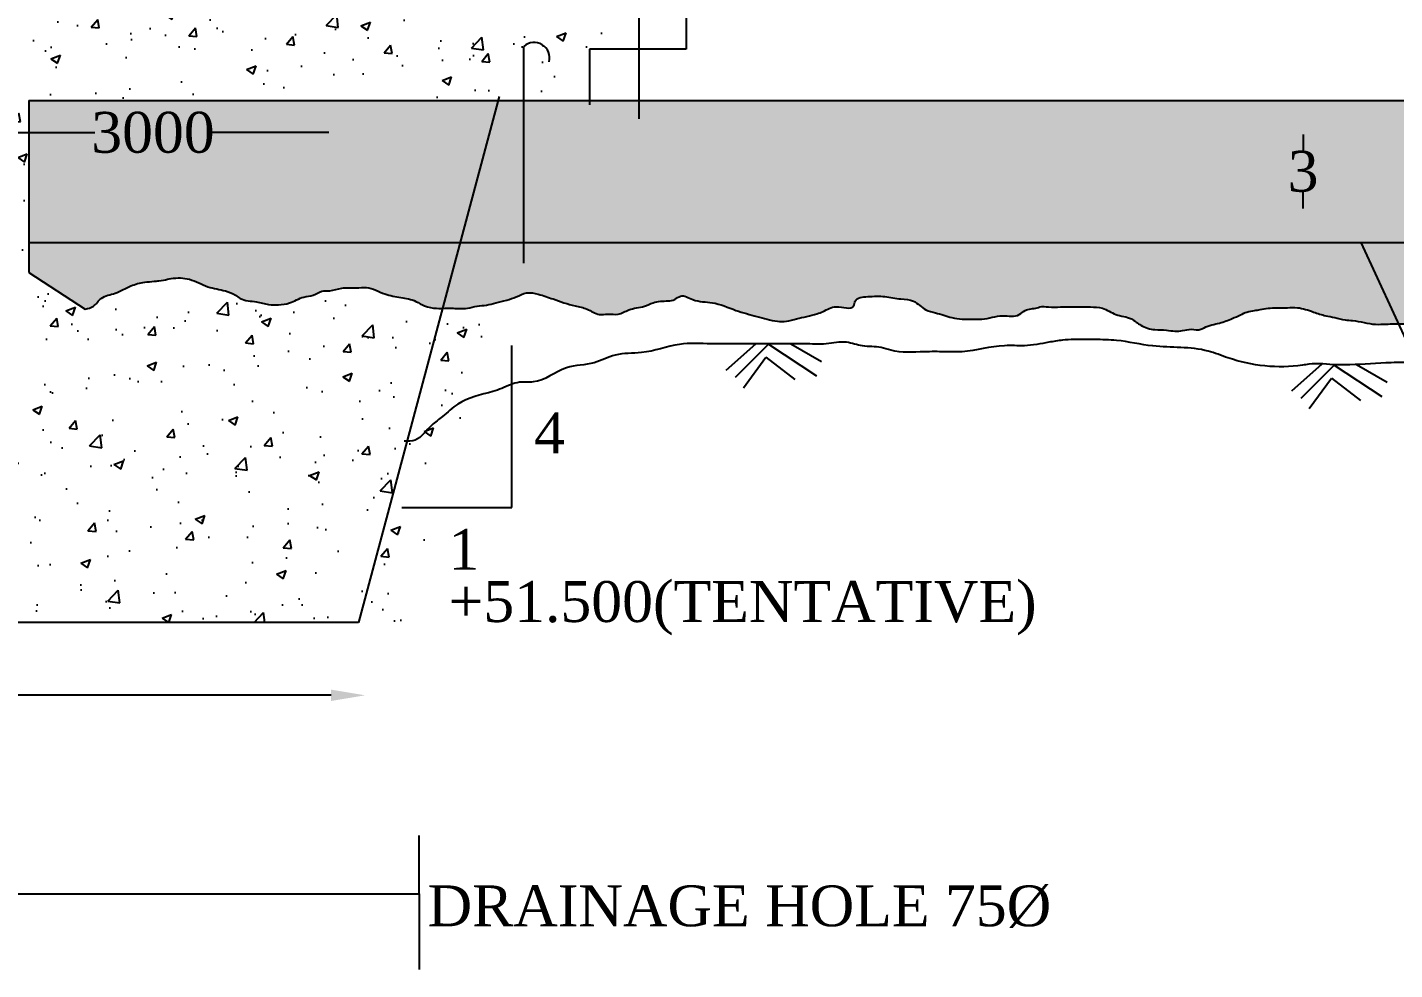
# Model space of a CAD drawing. Header units: millimetres. Extents: x 1776 to 105812, y -926 to 60429.
# Drawn here: x 22903 to 32946, y 11755 to 18677 of the extents above; entities that cross this region are included whole.
import ezdxf

# ---------------------------------------------------------------- set-up
doc = ezdxf.new("R2010")
doc.units = ezdxf.units.MM
doc.header["$MEASUREMENT"] = 0
doc.header["$PDMODE"] = 66
doc.header["$PDSIZE"] = 170
for name, color, linetype in [('DIM', 5, 'Continuous'), ('DWG. LINE', 1, 'Continuous'), ('HATCH', 2, 'Continuous'), ('TEXT', 7, 'Continuous')]:
    doc.layers.add(name, color=color, linetype=linetype)
doc.styles.get("Standard").update_dxf_attribs({"font": 'times.ttf', "height": 300})
doc.dimstyles.get("Standard").update_dxf_attribs({"dimtxt": 300, "dimasz": 250, "dimexe": 0.18, "dimexo": 0.0625, "dimgap": 0.09, "dimtad": 0, "dimtih": 1, "dimtoh": 1, "dimdec": 1, "dimzin": 0, "dimdsep": 46, "dimtxsty": 'Standard', "dimcen": 0.09, "dimse1": 1, "dimse2": 1, "dimclrd": 5, "dimclre": 5, "dimclrt": 4, "dimadec": 0, "dimazin": 0, "dimtfac": 1, "dimtdec": 1, "dimtofl": 0, "dimtmove": 0, "dimatfit": 3, "dimfxl": 0, "dimtolj": 1, "dimtzin": 0, "dimarcsym": 0})
pattern_1 = [(50, (0, 0), (717.2601826007534, -62.75213498259511), [75, -825]), (355, (0, 0), (-138.751333613, 752.1921337000118), [60, -660]), (100.4514, (59.77168, -5.22934), (578.5093817140216, 689.4395420609536), [63.74019000000001, -701.142112]), (46.18420000000001, (0, 200), (1067.241048625644, -165.5190143290181), [112.5, -1237.5]), (96.6356, (88.936745, 186.206693), (934.6627055487033, 974.1178709004417), [95.610288, -1051.713]), (351.1842, (0, 200), (934.6619451336272, 974.1186009253246), [90, -990]), (21, (100, 150), (596.9070521184617, -402.6188906653388), [75, -825]), (326.0000000000001, (100, 150), (243.3153319215817, 725.150045046853), [60, -660]), (71.4514, (149.742233, 116.448394), (840.22262858149, 322.5304967099524), [63.74019000000001, -701.142112]), (37.50000000000001, (0, 0), (12.15985531729067, 332.8938538313115), [0, -652, 0, -670, 0, -662.5]), (7.499999999999999, (0, 0), (263.0695374421486, 394.4117118823602), [0, -382, 0, -637, 0, -252.5]), (327.5, (-223, 0), (533.8224361724091, -22.5548717343798), [0, -250, 0, -780, 0, -1035]), (317.5, (-323, 0), (583.1861693423863, 100.1049823323176), [0, -325, 0, -518, 0, -735])]

# ---------------------------------------------------------------- blocks, each defined once
blk = doc.blocks.new('*D25')
at = {"layer": 'Defpoints', "color": 0}
for p in [(17590.44593907142, 13836.91375775696), (25384.47622024128, 13836.91375775696), (25384.47622024128, 13769.99493048356)]:
    blk.add_point(p, dxfattribs=at)
at = {"layer": 'DIM', "color": 5, "lineweight": -2}
for p, q in [((17840.44593907142, 13769.99493048356), (21005.14324980776, 13769.99493048356)), ((25134.47622024128, 13769.99493048356), (21969.77890950494, 13769.99493048356))]:
    blk.add_line(p, q, dxfattribs=at)
at = {"layer": 'DIM', "color": 5}
for points in [[(17840.44593907142, 13811.66159715022), (17840.44593907142, 13728.32826381689), (17590.44593907142, 13769.99493048356)], [(25134.47622024128, 13811.66159715022), (25134.47622024128, 13728.32826381689), (25384.47622024128, 13769.99493048356)]]:
    blk.add_solid(points, dxfattribs=at)
at = {"layer": 'DIM', "color": 4, "insert": (21487.46107965635, 13769.99493048356), "char_height": 300, "attachment_point": 5}
blk.add_mtext('\\A1;7.800', dxfattribs=at)
blk = doc.blocks.new('*D26')
at = {"layer": 'Defpoints', "color": 0}
for p in [(22283.95132872945, 17903.3488098734), (25367.54020958417, 17903.3488098734), (25367.54020958417, 17903.3488098734)]:
    blk.add_point(p, dxfattribs=at)
at = {"layer": 'DIM', "color": 5, "lineweight": -2}
for p, q in [((22533.95132872945, 17903.3488098734), (23399.55627384319, 17903.3488098734)), ((25117.54020958417, 17903.3488098734), (24251.93526447044, 17903.3488098734))]:
    blk.add_line(p, q, dxfattribs=at)
at = {"layer": 'DIM', "color": 5}
for points in [[(22533.95132872945, 17945.01547654007), (22533.95132872945, 17861.68214320673), (22283.95132872945, 17903.3488098734)], [(25117.54020958417, 17945.01547654007), (25117.54020958417, 17861.68214320673), (25367.54020958417, 17903.3488098734)]]:
    blk.add_solid(points, dxfattribs=at)
at = {"layer": 'DIM', "color": 4, "insert": (23825.74576915681, 17903.3488098734), "char_height": 300, "attachment_point": 5}
blk.add_mtext('\\A1;3000', dxfattribs=at)
blk = doc.blocks.new('*D27')
at = {"layer": 'Defpoints', "color": 0}
for p in [(32273.80345337634, 18138.93233776616), (32273.80345337634, 17096.0027971799), (32273.80345337634, 17096.0027971799)]:
    blk.add_point(p, dxfattribs=at)
at = {"layer": 'DIM', "color": 5, "lineweight": -2}
for p, q in [((32273.80345337634, 17888.93233776616), (32273.80345337634, 17770.15309739372)), ((32273.80345337634, 17346.0027971799), (32273.80345337634, 17464.78203755233))]:
    blk.add_line(p, q, dxfattribs=at)
at = {"layer": 'DIM', "color": 5}
for points in [[(32232.13678670967, 17888.93233776616), (32315.47012004301, 17888.93233776616), (32273.80345337634, 18138.93233776616)], [(32232.13678670967, 17346.0027971799), (32315.47012004301, 17346.0027971799), (32273.80345337634, 17096.0027971799)]]:
    blk.add_solid(points, dxfattribs=at)
at = {"layer": 'DIM', "color": 4, "insert": (32273.80345337634, 17617.46756747303), "char_height": 300, "attachment_point": 5}
blk.add_mtext('\\A1;3', dxfattribs=at)

msp = doc.modelspace()

# ---------------------------------------------------------------- hatches: boundary and pattern name
at = {"layer": 'HATCH'}
h = msp.add_hatch(dxfattribs=at)
h.set_pattern_fill('AR-CONC', color=256, scale=100, style=0)
h.set_pattern_definition(pattern_1)
h.paths.add_polyline_path([(27395.78670369863, 19225.19750748869, -0.8648761347259505), (27559.28185712024, 19145.00148139505), (29125.70017843642, 21048.88812197837), (29125.70017843642, 21147.24515431661, -0.2944464430192217), (29221.69186268842, 21165.56020297198), (29449.24213544996, 21442.13378390901), (20823.37127696944, 21442.13378390901), (20823.37127696944, 20905.15949112427), (20468.48608488542, 20905.15949112427), (20539.88242246046, 19960.30335667159), (22283.95132872945, 19960.30335667158), (22283.95132872945, 17330.84278592014), (22305.11437474277, 16945.76612621338), (22913.87023260264, 17052.75901036465), (22913.87023260264, 17096.0027971799), (22913.87023260264, 18138.93233776616), (26731.54080074709, 18138.93233776616), (27031.64487849758, 18503.69067635202), (27031.64487849758, 18517.51457822686), (27043.01846172846, 18517.51457822686), (27395.78670369863, 18946.2830202001)])
h.paths.add_polyline_path([(24372.20692197349, 21348.81652190843), (25521.59408852, 21348.81652190843), (25521.59408852, 21806.92755291058), (24372.20692197349, 21806.92755291058)], flags=9)
h.paths.add_polyline_path([(22179.34528011625, 21348.81652190843), (23328.73244666275, 21348.81652190843), (23328.73244666275, 21806.92755291058), (22179.34528011625, 21806.92755291058)], flags=9)
h.paths.add_polyline_path([(25115.79171993434, 20286.73785136628), (29440.16086196751, 20286.73785136628), (29440.16086196751, 20746.79552980897), (25115.79171993434, 20746.79552980897)], flags=24)
h.paths.add_polyline_path([(22882.50341550212, 18154.50434030826), (22882.50341550212, 18971.66367700617), (22424.39238449996, 18971.66367700617), (22424.39238449996, 18154.50434030826)], flags=24)
h.paths.add_polyline_path([(21015.86574963259, 20048.81594596746), (22165.25291617909, 20048.81594596746), (22165.25291617909, 20506.92697696962), (21015.86574963259, 20506.92697696962)], flags=24)
h = msp.add_hatch(dxfattribs=at)
h.set_pattern_fill('AR-CONC', color=256, scale=100, style=0)
h.set_pattern_definition(pattern_1)
h.paths.add_polyline_path([(46972.09513637373, 18138.93233776616), (22913.87023260264, 18138.93233776616), (22913.87023260264, 17096.0027971799), (47909.19347313313, 17096.0027971799)])
h = msp.add_hatch(dxfattribs=at)
h.set_pattern_fill('AR-CONC', color=256, scale=100, style=0)
h.set_pattern_definition(pattern_1)
edge = h.paths.add_edge_path()
edge.add_line((47909.19347313313, 17096.00279717989), (22913.87023260264, 17096.0027971799))
edge.add_line((22913.87023260264, 17096.0027971799), (22913.87023260264, 16875.14677800385))
edge.add_line((22913.87023260264, 16875.14677800385), (23327.07094719528, 16606.19732904796))
edge.add_spline(control_points=[(23327.07094719529, 16606.19732904796), (23349.22696322032, 16611.36104834771), (23398.25454981888, 16622.7875022216), (23445.30337950884, 16704.33654567954), (23558.1145978719, 16717.5150480475), (23653.73965027082, 16780.72623683995), (23775.18942391006, 16810.09085868075), (23877.05199735017, 16812.04744461518), (23983.66205534694, 16839.25757598466), (24101.47979856633, 16836.09102583833), (24222.2200762672, 16763.25590734404), (24342.30353843886, 16748.1985380072), (24423.15773570064, 16718.75471286931), (24486.5192169306, 16665.34270554103), (24577.92731538572, 16667.91334187804), (24668.1224363863, 16637.02968229146), (24751.21057877231, 16637.34023600979), (24840.91246543893, 16647.65776671825), (24917.14270310154, 16700.74660351952), (25004.63965360457, 16700.42126121163), (25060.59566838435, 16746.11911932602), (25136.27633932789, 16736.06468601503), (25216.96349389741, 16771.32864812809), (25308.49809052145, 16758.75789241177), (25418.17555229341, 16774.79751429562), (25520.02993683119, 16711.54440545258), (25643.90887478667, 16693.96877836109), (25746.48903006099, 16675.37401760881), (25824.26304089542, 16622.76266579597), (25920.05285504302, 16608.47203886722), (26024.38933781128, 16616.81711907241), (26125.7743135935, 16605.06236865608), (26205.25768994293, 16632.02397277254), (26277.00648066166, 16632.91633172147), (26347.52721324714, 16656.49677255106), (26421.74361395889, 16671.43905803505), (26497.14448580558, 16694.91414213611), (26569.95541911725, 16736.67828508613), (26666.58414408216, 16715.11109690731), (26781.4754947996, 16675.7079992117), (26900.05101524323, 16632.4695515469), (27018.53798837733, 16614.15992507781), (27090.77883396193, 16558.66348375679), (27171.08275067465, 16574.7545260139), (27246.91913093249, 16560.09029279594), (27329.00299447246, 16614.45298215849), (27422.00705429601, 16616.71202937105), (27511.25476421096, 16664.65864604237), (27588.74703978895, 16665.49521916107), (27659.74499976668, 16671.19937161126), (27710.81021714517, 16723.07724312466), (27808.26978958329, 16655.52698466113), (27947.70388519646, 16666.01306862861), (28100.18079080139, 16593.96784280875), (28260.29028884266, 16554.94120071255), (28382.28583574072, 16516.27980631886), (28482.53066710893, 16514.0370772071), (28577.66185821681, 16544.29758201825), (28669.73628308512, 16558.57582646635), (28765.87176359076, 16595.13503719803), (28841.41119680496, 16648.1373597483), (28972.72064976633, 16589.74438046366), (28982.02586580164, 16693.37322292882), (29092.88009867643, 16699.96568630486), (29198.25693798093, 16704.72746759657), (29309.83455847661, 16677.92285585775), (29423.23227379446, 16677.94994210453), (29487.31860231193, 16596.79204438505), (29591.9278226749, 16578.23389498466), (29677.03251884483, 16545.75299685946), (29777.34984213959, 16528.97475980998), (29851.05719997029, 16534.44263203095), (29952.15288391898, 16529.7061218645), (30052.13110161804, 16574.41557960853), (30174.64946666933, 16541.55547882969), (30238.66545592897, 16614.01698289227), (30298.97648490689, 16606.79257331885), (30353.20952048637, 16629.3505448439), (30411.91997054509, 16619.04270835018), (30486.50591299491, 16623.55698017009), (30589.64354796413, 16622.03483831147), (30691.37888598799, 16623.65109290937), (30808.67738989529, 16620.52498280999), (30897.05080119161, 16555.50170322168), (31007.31480796682, 16550.5946550498), (31085.21740167365, 16477.14429028347), (31177.53505613485, 16451.95426016414), (31262.67402414487, 16456.70030146109), (31330.24350470035, 16441.97253701462), (31392.27415202885, 16447.30993769392), (31454.04954314731, 16465.12185325552), (31511.3745264226, 16448.39551256692), (31573.67849675, 16487.80330655777), (31655.40147886064, 16499.28303370886), (31744.1353739418, 16532.52742138726), (31809.62786782817, 16562.45279464847), (31862.28613275388, 16588.97536117226), (31912.88385327066, 16594.48901426969), (31983.97047457363, 16610.71060413494), (32065.07238511129, 16618.97588898303), (32156.37378084544, 16615.5847174157), (32249.53332075644, 16621.94065911585), (32342.18819749487, 16588.4977403964), (32431.29939778893, 16558.05997543952), (32509.99433505429, 16545.65498240855), (32574.06402032682, 16524.58252931655), (32676.14801094085, 16524.02166907064), (32774.72962781221, 16489.89062516816), (32877.72390174123, 16497.00261452051), (32945.95933177661, 16498.43724267442), (32995.63021190809, 16498.1803261821), (33039.82115248185, 16498.02881017495), (33080.74879712293, 16499.10441147591), (33116.58123227191, 16494.86338928356), (33157.17818829446, 16502.46040952356), (33188.5269313843, 16535.50052326655), (33234.65736577756, 16533.93370957151), (33277.4500590941, 16516.94032960672), (33339.27411831991, 16547.31845029407), (33422.73839550269, 16567.26349855541), (33511.49937815184, 16606.73303313066), (33574.8239801049, 16667.14247927601), (33645.96608768968, 16676.34280486439), (33726.12912728918, 16693.5391539076), (33778.90868724968, 16621.2935647135), (33864.02747293665, 16622.44375525159), (33920.0997071194, 16574.75771433722), (33994.75331339695, 16530.24002776914), (34065.98046873345, 16499.3165925142), (34141.90857603334, 16461.50100713851), (34241.22775533382, 16434.14081542678), (34350.82661782217, 16399.86278517654), (34460.9148340502, 16385.83847557761), (34555.94823699135, 16391.7653845299), (34646.07688496236, 16378.66889473187), (34751.70473482983, 16392.88302654414), (34866.39016180538, 16389.11355797313), (35015.95082194728, 16427.13400326857), (35153.92685966384, 16428.8765041816), (35281.88047233916, 16406.4389227432), (35385.16755205032, 16499.50170572678), (35485.66498913446, 16370.75051936107), (35576.72527108256, 16454.84492215202), (35650.49840024731, 16338.41284436181), (35784.17833326408, 16330.41089087055), (35881.6989606416, 16193.75185063634), (35994.15410764137, 16157.56831494428), (36086.33265178823, 16141.28314993201), (36143.33108529953, 16081.24546815311), (36174.6296554017, 16145.49953744129), (36235.17132531802, 16157.97645634353), (36263.23361860923, 16262.39377877601), (36400.35047097849, 16226.90422861859), (36431.30896156056, 16371.36504871899), (36577.63838401447, 16395.91396163596), (36686.07453636815, 16436.76992954879), (36770.45037833965, 16446.17656674774), (36826.99017928013, 16498.82442353726), (37024.34460265945, 16486.00455158347), (36837.68851690718, 16487.65361018619), (37038.82934375254, 16425.97396191255), (37120.66259373017, 16379.27507581046), (37243.44544470536, 16333.78572235308), (37357.14441776397, 16274.93357054733), (37489.62961335218, 16262.49823616231), (37598.6776490191, 16216.06081921625), (37709.4678221522, 16277.13021799562), (37802.85825345288, 16338.5700722638), (37921.056863203, 16369.55398305398), (37980.01549568742, 16449.42950435638), (38068.93065720365, 16430.62038469349), (38152.79665272259, 16453.8704307867), (38236.87755329937, 16457.39831859817), (38337.18416709906, 16458.90613033587), (38454.89080377697, 16435.9825459162), (38532.94277757146, 16341.21690912384), (38657.46426239944, 16285.43766734401), (38777.96214892881, 16232.11093643697), (38901.01808010693, 16132.00942271357), (39033.31660287383, 16170.97076052996), (39156.4289934737, 16228.55305036814), (39294.60113740694, 16211.56956874006), (39416.41729223313, 16255.92972473086), (39526.0623364834, 16272.18383077022), (39625.45193904884, 16309.12754637718), (39723.38918032636, 16345.83811062416), (39861.02681919765, 16373.73591171984), (40016.31923848271, 16370.11074538501), (40170.4812814327, 16351.45673811276), (40260.83207115913, 16239.00359627528), (40368.50042974124, 16214.11730235473), (40457.5172148691, 16147.77311860196), (40533.74791662546, 16189.54556886124), (40612.12726577486, 16203.46740091199), (40691.79397557036, 16246.01244676038), (40777.22360902834, 16287.0620982037), (40867.59045263319, 16334.51719982244), (40943.63947401521, 16371.82799838689), (41018.7019744984, 16376.14761351599), (41096.26693925661, 16421.45134272755), (41184.97914899782, 16400.09646040892), (41294.68901325966, 16410.3243889111), (41387.90378713686, 16357.89172089509), (41522.96023611894, 16316.43059495314), (41663.53457256598, 16276.56639321993), (41799.15197635709, 16236.19414816282), (41938.751553758, 16193.88646211972), (42032.03377644726, 16275.90845406736), (42153.99985534789, 16291.87797670985), (42222.67451500644, 16356.03110057587), (42329.55355014643, 16396.87752876193), (42455.53506818137, 16374.77602896899), (42658.69800096374, 16468.7777130727), (42673.67342410747, 16310.82987543913), (42815.98464656627, 16325.29089603808), (42918.776031014, 16286.8448856356), (42990.33987754095, 16317.82084086791), (43043.72835696401, 16344.33628282524), (43109.02061476884, 16347.78051535169), (43192.5427667411, 16362.68466816477), (43280.59334792769, 16365.39926503356), (43365.3282232599, 16359.37435284604), (43435.12179151466, 16401.12800679018), (43514.5672410643, 16382.16486022413), (43573.19226748293, 16432.27492184978), (43647.26090197125, 16444.89239941579), (43725.91099765925, 16448.50911069486), (43771.03664705734, 16490.61367823412), (43882.42822277172, 16513.77660676571), (44012.3784660075, 16401.11226914132), (44216.93639899344, 16376.67985595834), (44354.55501722891, 16332.8479586328), (44444.62952023405, 16313.11476346483), (44468.5671230786, 16307.82213478845)], knot_values=[0, 0, 0, 0, 65.93058477127178, 145.8934426981501, 256.373280100163, 381.1408902382515, 488.0558849904028, 625.4760312292244, 685.147128705113, 817.9075557469093, 964.9423539384982, 1097.39635859747, 1177.807018879731, 1219.222336899064, 1340.868650003403, 1432.682396468499, 1504.875912849165, 1587.923798482144, 1699.838402575008, 1771.368328724, 1840.290820434291, 1900.880741806491, 1988.886449442878, 2096.179746528829, 2172.273032757383, 2313.965055911159, 2433.704415803183, 2548.660486741285, 2621.053327369397, 2710.559803742679, 2831.488611650941, 2936.813785364673, 3010.646134147828, 3079.35620726721, 3149.840150394527, 3232.149855692462, 3306.159334746081, 3387.652161537151, 3473.37042242775, 3588.092175492369, 3757.726371995676, 3848.56015493675, 3946.383249600671, 4008.828782985334, 4084.896821133907, 4168.916919474158, 4287.18488825693, 4356.357783237811, 4466.43255434919, 4516.158412298903, 4565.59869269809, 4658.828901001221, 4805.046234279543, 4987.607392837534, 5148.082372973494, 5302.311348207087, 5368.627007833939, 5444.792312834902, 5599.476008262572, 5647.644239074817, 5751.285622723752, 5878.200733404587, 5915.18335965123, 6012.65898657283, 6139.439335887625, 6257.774604274045, 6351.488156146194, 6463.472350389826, 6536.889182197478, 6662.803977859939, 6737.838469401014, 6839.262805999618, 6884.123290025466, 7039.279555103041, 7160.459397847501, 7213.504199604801, 7305.317946069948, 7323.820463369557, 7388.185704438845, 7475.95653966676, 7550.074444991551, 7696.359265616004, 7784.669435814156, 7892.745010254386, 8012.497443891791, 8096.868103107768, 8202.977908719791, 8288.887089762819, 8351.786931901797, 8408.484652490064, 8473.583430525723, 8543.800213001545, 8569.964601488733, 8688.8057848121, 8787.333727714195, 8853.368563973174, 8905.395457466331, 8962.474821594864, 9004.279101433787, 9124.454617357022, 9205.07496556415, 9278.86313414477, 9401.822572816936, 9494.745132779273, 9561.740933696778, 9640.293678276808, 9695.104974071186, 9865.963573250669, 9945.229302710088, 10002.63659697083, 10070.95896470348, 10094.18854687391, 10135.18219610047, 10193.93934091576, 10200.90661261958, 10258.369054007, 10319.85924211313, 10323.77768943495, 10396.13314405531, 10501.12894152823, 10592.17743311613, 10682.7344156762, 10752.99407747685, 10805.08064672119, 10915.22697858452, 10970.96583157437, 11047.58146006327, 11126.07393011764, 11233.6270827158, 11279.58302619237, 11380.25799721944, 11541.32900798016, 11623.87126739334, 11711.32379522698, 11826.23548375147, 11894.35196224126, 12029.80248796366, 12168.40477112895, 12352.89583360647, 12444.44778350955, 12543.84093566646, 12697.66331003681, 12757.04602687607, 12827.88242662259, 13019.24067291216, 13134.21706398285, 13305.00922629656, 13347.80495530603, 13429.79358601101, 13463.72064730735, 13525.86120724171, 13600.16777575206, 13732.48716166603, 13805.84018415719, 13975.86520419462, 14110.44496043503, 14175.40203968187, 14212.18716381554, 14359.03360014339, 14406.93733194575, 14548.09215280607, 14639.79530885529, 14774.11922092699, 14913.30777537808, 15024.74293726065, 15174.95162119398, 15232.64249881227, 15392.03564666861, 15513.22919172481, 15591.02990155821, 15655.48393938296, 15761.20224624361, 15853.2260147709, 15905.67758725553, 16064.18834433681, 16188.39744594426, 16259.74136348044, 16468.8878262011, 16594.98296393058, 16697.02173353359, 16854.53489316089, 17003.40437837008, 17096.17331106577, 17239.82899390762, 17334.50613265246, 17413.29837034418, 17553.88025111326, 17750.57364793074, 17885.73232395225, 17994.2711632106, 18158.44849683498, 18211.56907998119, 18305.92146752026, 18383.37065793782, 18455.71332911994, 18572.98112107729, 18668.75418151535, 18762.8977760245, 18822.90756963675, 18890.68659944277, 19021.81553065443, 19079.20373488966, 19218.12102387401, 19326.61902639144, 19506.43013210801, 19652.32562163861, 19760.8301097152, 19915.48794992811, 19983.3402057308, 20123.07246653548, 20185.99201049143, 20315.23091533477, 20542.52096752368, 20571.65823441785, 20744.42289595837, 20838.08542256197, 20907.19129677076, 20966.0309347595, 21016.72238003152, 21100.48536211659, 21220.76630635648, 21281.99857377306, 21349.03470123621, 21454.75300809685, 21495.97982545747, 21570.73092441914, 21676.22042426105, 21720.46327881802, 21748.54243533672, 22008.43683081125, 22163.23035901517, 22366.23578446422, 22439.77915340518, 22439.77915340518, 22439.77915340518, 22439.77915340518], degree=3, periodic=0)
edge.add_spline(control_points=[(44468.5671230786, 16307.82213478845), (44471.64377862369, 16310.0871017845), (44504.07872573061, 16332.25613899287), (44571.83697145531, 16331.25243694046), (44638.84549560359, 16367.14347743386), (44698.51958714565, 16383.40192340468), (44750.86349320419, 16427.55648704253), (44833.84984576255, 16430.75897657762), (44890.95354317044, 16473.48133071543), (44942.12483834421, 16472.19792972687), (44972.0350991864, 16487.81599144773), (45011.06049149857, 16491.10538513965), (45068.0023903102, 16509.67785071372), (45127.1180089766, 16474.16974682088), (45187.35264462169, 16450.2272228362), (45240.11707115036, 16430.04074814564), (45269.67591614821, 16393.7313991913), (45303.75203617173, 16371.25137532668), (45337.89107349656, 16351.48404099281), (45371.07123972435, 16303.78157782341), (45433.45774730376, 16292.81123629211), (45467.3712042958, 16249.57310795027), (45529.95717785853, 16238.21210211892), (45605.02895495096, 16254.52545401172), (45706.32524077879, 16262.76327342051), (45801.08936040854, 16262.53162476342), (45906.56022974508, 16355.78556789816), (46008.0755761281, 16413.81879789062), (46076.20579241875, 16532.35660792439), (46161.32583406324, 16517.77834524518), (46241.98055353053, 16489.21600201151), (46325.18810301963, 16458.91486931722), (46427.15977827449, 16433.30521456235), (46513.95320268367, 16426.7854123476), (46592.926295528, 16373.8659262294), (46678.21209843006, 16329.39169938286), (46753.52094894896, 16245.66876394377), (46843.50643477897, 16250.18672469961), (46905.226105558, 16264.77839253727), (46971.43748337423, 16241.40673866948), (47024.70164885526, 16279.84314202893), (47073.5885327896, 16229.73816436716), (47123.26900462198, 16296.87962895678), (47203.81644228127, 16294.90195800004), (47250.52735114819, 16357.60313781965), (47321.45436570041, 16392.0517685451), (47354.19346071596, 16455.4657573492), (47373.14017262922, 16507.57462011558), (47404.87977112977, 16552.02545138507), (47466.28468399904, 16517.70767863775), (47526.71036348224, 16508.09053675202), (47612.94623496669, 16458.09235066255), (47699.62980877608, 16454.10839019452), (47797.05118727647, 16451.8313200409), (47852.50850761475, 16385.77205584015), (47934.65773545344, 16368.85193874476), (47999.22742839691, 16324.40927747257), (48061.48482047215, 16308.35752338702), (48202.22503184966, 16289.10407649621), (48325.35539908265, 16278.85899778143), (48507.28279901914, 16270.32940857175)], knot_values=[16.02287432711, 16.02287432711, 16.02287432711, 16.02287432711, 27.48441585271212, 134.6490396270929, 202.7982355515169, 254.5052457730308, 318.430169308941, 400.4725514261409, 492.9826099819288, 518.6900143201515, 550.3438920053945, 591.4101267026263, 635.8664913646526, 723.5522773490707, 779.7476151769188, 834.7990476521404, 888.4814579302788, 916.5637497519533, 957.0861608092591, 1005.882564369711, 1083.574285021755, 1131.898208874685, 1160.611637627128, 1268.00949674602, 1359.260136489821, 1469.916568124211, 1535.037181312017, 1770.268586857197, 1824.162263947353, 1913.914311692487, 1985.226257698296, 2092.190175005289, 2175.067868260463, 2302.874414262823, 2343.120061729848, 2457.386899035311, 2597.139899686989, 2645.464048195011, 2719.422901167378, 2785.166701305805, 2845.193229329929, 2875.971804084655, 2958.988926652591, 3016.517073364494, 3108.925687011178, 3169.950502207395, 3250.450798461148, 3307.138850248337, 3351.091351196132, 3379.539003214981, 3494.404610115509, 3543.415728734861, 3672.187894868663, 3752.728964651587, 3819.134632421977, 3914.380450543316, 3995.205185021761, 4051.374203865107, 4105.160341536149, 4421.782206922269, 4421.782206922269, 4421.782206922269, 4421.782206922269], degree=3, periodic=0)
edge.add_spline(control_points=[(48507.28279901913, 16270.32940857175), (48507.29224448932, 16271.98162568982), (48507.1167835645, 16310.48140090662), (48484.04061001967, 16390.57166898306), (48402.82357273171, 16477.51231609704), (48401.91120185189, 16583.14209876023), (48359.41754587965, 16653.88221668397), (48305.89381520064, 16701.15168659831), (48262.33753374111, 16718.56433519361), (48240.48003725158, 16727.30238382383)], knot_values=[27005.54803650859, 27005.54803650859, 27005.54803650859, 27005.54803650859, 27010.41328066992, 27119.02021603872, 27248.26195909984, 27349.70082602093, 27420.14072568042, 27489.8142353892, 27559.9973583602, 27559.9973583602, 27559.9973583602, 27559.9973583602], degree=3, periodic=0)
edge.add_line((48240.48003725158, 16727.30238382382), (47909.19347313313, 17096.00279717989))
h = msp.add_hatch(dxfattribs=at)
h.set_pattern_fill('AR-CONC', color=256, scale=100, style=0)
h.set_pattern_definition(pattern_1)
edge = h.paths.add_edge_path()
edge.add_spline(control_points=[(26335.60574844786, 16651.56641144913), (26315.74609562589, 16645.92944946877), (26274.0624253508, 16632.87971571615), (26205.25768994293, 16632.02397277254), (26125.7743135935, 16605.06236865608), (26024.38933781128, 16616.81711907241), (25920.05285504302, 16608.47203886722), (25824.26304089542, 16622.76266579597), (25746.48903006099, 16675.37401760881), (25643.90887478667, 16693.96877836109), (25520.02993683119, 16711.54440545258), (25418.17555229341, 16774.79751429562), (25308.49809052145, 16758.75789241177), (25216.96349389741, 16771.32864812809), (25136.27633932789, 16736.06468601503), (25060.59566838435, 16746.11911932602), (25004.63965360457, 16700.42126121163), (24917.14270310154, 16700.74660351952), (24840.91246543893, 16647.65776671825), (24751.21057877231, 16637.34023600979), (24668.1224363863, 16637.02968229146), (24577.92731538572, 16667.91334187804), (24486.5192169306, 16665.34270554103), (24423.15773570064, 16718.75471286931), (24342.30353843886, 16748.1985380072), (24222.2200762672, 16763.25590734404), (24101.47979856633, 16836.09102583833), (23983.66205534694, 16839.25757598466), (23877.05199735017, 16812.04744461518), (23775.18942391006, 16810.09085868075), (23653.73965027082, 16780.72623683995), (23558.1145978719, 16717.5150480475), (23445.30337950884, 16704.33654567954), (23398.25454981888, 16622.7875022216), (23349.22696322032, 16611.36104834771), (23327.07094719529, 16606.19732904796)], knot_values=[0, 0, 0, 0, 61.7428703505193, 130.4529434699011, 204.2852922530565, 309.610465966789, 430.5392738750506, 520.0457502483323, 592.4385908764448, 707.3946618145469, 827.1340217065704, 968.8260448603469, 1044.919331088901, 1152.212628174851, 1240.218335811238, 1300.808257183439, 1369.73074889373, 1441.260675042721, 1553.175279135585, 1636.223164768565, 1708.416681149231, 1800.230427614326, 1921.876740718666, 1963.292058737998, 2043.702719020259, 2176.156723679232, 2323.19152187082, 2455.951948912616, 2515.623046388505, 2653.043192627327, 2759.958187379478, 2884.725797517567, 2995.20563491958, 3075.168492846458, 3141.09907761773, 3141.09907761773, 3141.09907761773, 3141.09907761773], degree=3, periodic=0)
edge.add_line((23327.07094719529, 16606.19732904796), (22913.87023260264, 16875.14677800385))
edge.add_line((22913.87023260264, 16875.14677800385), (22913.87023260264, 17052.75901036465))
edge.add_line((22913.87023260264, 17052.75901036465), (22305.11437474277, 16945.76612621338))
edge.add_line((22305.11437474277, 16945.76612621338), (22450.22915464487, 14305.29959395601))
edge.add_line((22450.22915464487, 14305.29959395601), (25711.03229368789, 14305.29959395601))
edge.add_line((25711.03229368789, 14305.29959395601), (26335.60574844786, 16651.56641144913))

# ---------------------------------------------------------------- linework, layer by layer
at = {"layer": 'DIM'}
msp.add_line((32503.96427570987, 16198.30338623235), (32504.48699145006, 16198.82571238595), dxfattribs=at)
msp.add_lwpolyline([(25779.83097601702, 12310.44799288623), (25779.83097601702, 11754.66524749105)], dxfattribs=at)
at = {"layer": 'DWG. LINE'}
for p, q in [((27741.87857372448, 19796.52500898448), (27741.87857372448, 18517.51457822686)), ((27395.78670369863, 18004.66531553974), (27395.78670369863, 19225.19750748869)), ((26549.67753582774, 16944.99908654685), (26549.67753582774, 18535.94369469834)), ((27741.87857372448, 18517.51457822686), (27031.64487849758, 18517.51457822686)), ((27031.64487849758, 18517.51457822686), (27031.64487849758, 18106.24757688195)), ((22913.87023260264, 18138.93233776616), (46972.09513637375, 18138.93233776616)), ((22913.87023260264, 18138.93233776616), (22913.87023260264, 17096.0027971799)), ((22913.87023260264, 17096.0027971799), (47909.19347313313, 17096.0027971799)), ((22913.87023260264, 17096.0027971799), (22913.87023260264, 16875.14677800385)), ((22913.87023260264, 16875.14677800385), (23327.07094719529, 16606.19732904796)), ((26461.53529318573, 15150.38075508697), (26461.53529318573, 16338.97066288862)), ((25652.68505941506, 15150.38075508697), (26461.53529318573, 15150.38075508697))]:
    msp.add_line(p, q, dxfattribs=at)
msp.add_arc((26626.02423894817, 18451.42728241634), 113.8939990621955, 346.1382375904817, 132.0926335179343, dxfattribs=at)
msp.add_open_spline([(23327.07094719529, 16606.19732904796), (23349.22696322032, 16611.36104834771), (23398.25454981888, 16622.7875022216), (23445.30337950884, 16704.33654567954), (23558.1145978719, 16717.5150480475), (23653.73965027082, 16780.72623683995), (23775.18942391006, 16810.09085868075), (23877.05199735017, 16812.04744461518), (23983.66205534694, 16839.25757598466), (24101.47979856633, 16836.09102583833), (24222.2200762672, 16763.25590734404), (24342.30353843886, 16748.1985380072), (24423.15773570064, 16718.75471286931), (24486.5192169306, 16665.34270554103), (24577.92731538572, 16667.91334187804), (24668.1224363863, 16637.02968229146), (24751.21057877231, 16637.34023600979), (24840.91246543893, 16647.65776671825), (24917.14270310154, 16700.74660351952), (25004.63965360457, 16700.42126121163), (25060.59566838435, 16746.11911932602), (25136.27633932789, 16736.06468601503), (25216.96349389741, 16771.32864812809), (25308.49809052145, 16758.75789241177), (25418.17555229341, 16774.79751429562), (25520.02993683119, 16711.54440545258), (25643.90887478667, 16693.96877836109), (25746.48903006099, 16675.37401760881), (25824.26304089542, 16622.76266579597), (25920.05285504302, 16608.47203886722), (26024.38933781128, 16616.81711907241), (26125.7743135935, 16605.06236865608), (26205.25768994293, 16632.02397277254), (26277.00648066166, 16632.91633172147), (26347.52721324714, 16656.49677255106), (26421.74361395889, 16671.43905803505), (26497.14448580558, 16694.91414213611), (26569.95541911725, 16736.67828508613), (26666.58414408216, 16715.11109690731), (26781.4754947996, 16675.7079992117), (26900.05101524323, 16632.4695515469), (27018.53798837733, 16614.15992507781), (27090.77883396193, 16558.66348375679), (27171.08275067465, 16574.7545260139), (27246.91913093249, 16560.09029279594), (27329.00299447246, 16614.45298215849), (27422.00705429601, 16616.71202937105), (27511.25476421096, 16664.65864604237), (27588.74703978895, 16665.49521916107), (27659.74499976668, 16671.19937161126), (27710.81021714517, 16723.07724312466), (27808.26978958329, 16655.52698466113), (27947.70388519646, 16666.01306862861), (28100.18079080139, 16593.96784280875), (28260.29028884266, 16554.94120071255), (28382.28583574072, 16516.27980631886), (28482.53066710893, 16514.0370772071), (28577.66185821681, 16544.29758201825), (28669.73628308512, 16558.57582646635), (28765.87176359076, 16595.13503719803), (28841.41119680496, 16648.1373597483), (28972.72064976633, 16589.74438046366), (28982.02586580164, 16693.37322292882), (29092.88009867643, 16699.96568630486), (29198.25693798093, 16704.72746759657), (29309.83455847661, 16677.92285585775), (29423.23227379446, 16677.94994210453), (29487.31860231193, 16596.79204438505), (29591.9278226749, 16578.23389498466), (29677.03251884483, 16545.75299685946), (29777.34984213959, 16528.97475980998), (29851.05719997029, 16534.44263203095), (29952.15288391898, 16529.7061218645), (30052.13110161804, 16574.41557960853), (30174.64946666933, 16541.55547882969), (30238.66545592897, 16614.01698289227), (30298.97648490689, 16606.79257331885), (30353.20952048637, 16629.3505448439), (30411.91997054509, 16619.04270835018), (30486.50591299491, 16623.55698017009), (30589.64354796413, 16622.03483831147), (30691.37888598799, 16623.65109290937), (30808.67738989529, 16620.52498280999), (30897.05080119161, 16555.50170322168), (31007.31480796682, 16550.5946550498), (31085.21740167365, 16477.14429028347), (31177.53505613485, 16451.95426016414), (31262.67402414487, 16456.70030146109), (31330.24350470035, 16441.97253701462), (31392.27415202885, 16447.30993769392), (31454.04954314731, 16465.12185325552), (31511.3745264226, 16448.39551256692), (31573.67849675, 16487.80330655777), (31655.40147886064, 16499.28303370886), (31744.1353739418, 16532.52742138726), (31809.62786782817, 16562.45279464847), (31862.28613275388, 16588.97536117226), (31912.88385327066, 16594.48901426969), (31983.97047457363, 16610.71060413494), (32065.07238511129, 16618.97588898303), (32156.37378084544, 16615.5847174157), (32249.53332075644, 16621.94065911585), (32342.18819749487, 16588.4977403964), (32431.29939778893, 16558.05997543952), (32509.99433505429, 16545.65498240855), (32574.06402032682, 16524.58252931655), (32676.14801094085, 16524.02166907064), (32774.72962781221, 16489.89062516816), (32877.72390174123, 16497.00261452051), (32945.95933177661, 16498.43724267442), (32995.63021190809, 16498.1803261821), (33039.82115248185, 16498.02881017495), (33080.74879712293, 16499.10441147591), (33116.58123227191, 16494.86338928356), (33157.17818829446, 16502.46040952356), (33188.5269313843, 16535.50052326655), (33234.65736577756, 16533.93370957151), (33277.4500590941, 16516.94032960672), (33339.27411831991, 16547.31845029407), (33422.73839550269, 16567.26349855541), (33511.49937815184, 16606.73303313066), (33574.8239801049, 16667.14247927601), (33645.96608768968, 16676.34280486439), (33726.12912728918, 16693.5391539076), (33778.90868724968, 16621.2935647135), (33864.02747293665, 16622.44375525159), (33920.0997071194, 16574.75771433722), (33994.75331339695, 16530.24002776914), (34065.98046873345, 16499.3165925142), (34141.90857603334, 16461.50100713851), (34241.22775533382, 16434.14081542678), (34350.82661782217, 16399.86278517654), (34460.9148340502, 16385.83847557761), (34555.94823699135, 16391.7653845299), (34646.07688496236, 16378.66889473187), (34751.70473482983, 16392.88302654414), (34866.39016180538, 16389.11355797313), (35015.95082194728, 16427.13400326857), (35153.92685966384, 16428.8765041816), (35281.88047233916, 16406.4389227432), (35385.16755205032, 16499.50170572678), (35485.66498913446, 16370.75051936107), (35576.72527108256, 16454.84492215202), (35650.49840024731, 16338.41284436181), (35784.17833326408, 16330.41089087055), (35881.6989606416, 16193.75185063634), (35994.15410764137, 16157.56831494428), (36086.33265178823, 16141.28314993201), (36143.33108529953, 16081.24546815311), (36174.6296554017, 16145.49953744129), (36235.17132531802, 16157.97645634353), (36263.23361860923, 16262.39377877601), (36400.35047097849, 16226.90422861859), (36431.30896156056, 16371.36504871899), (36577.63838401447, 16395.91396163596), (36686.07453636815, 16436.76992954879), (36770.45037833965, 16446.17656674774), (36826.99017928013, 16498.82442353726), (37024.34460265945, 16486.00455158347), (36837.68851690718, 16487.65361018619), (37038.82934375254, 16425.97396191255), (37120.66259373017, 16379.27507581046), (37243.44544470536, 16333.78572235308), (37357.14441776397, 16274.93357054733), (37489.62961335218, 16262.49823616231), (37598.6776490191, 16216.06081921625), (37709.4678221522, 16277.13021799562), (37802.85825345288, 16338.5700722638), (37921.056863203, 16369.55398305398), (37980.01549568742, 16449.42950435638), (38068.93065720365, 16430.62038469349), (38152.79665272259, 16453.8704307867), (38236.87755329937, 16457.39831859817), (38337.18416709906, 16458.90613033587), (38454.89080377697, 16435.9825459162), (38532.94277757146, 16341.21690912384), (38657.46426239944, 16285.43766734401), (38777.96214892881, 16232.11093643697), (38901.01808010693, 16132.00942271357), (39033.31660287383, 16170.97076052996), (39156.4289934737, 16228.55305036814), (39294.60113740694, 16211.56956874006), (39416.41729223313, 16255.92972473086), (39526.0623364834, 16272.18383077022), (39625.45193904884, 16309.12754637718), (39723.38918032636, 16345.83811062416), (39861.02681919765, 16373.73591171984), (40016.31923848271, 16370.11074538501), (40170.4812814327, 16351.45673811276), (40260.83207115913, 16239.00359627528), (40368.50042974124, 16214.11730235473), (40457.5172148691, 16147.77311860196), (40533.74791662546, 16189.54556886124), (40612.12726577486, 16203.46740091199), (40691.79397557036, 16246.01244676038), (40777.22360902834, 16287.0620982037), (40867.59045263319, 16334.51719982244), (40943.63947401521, 16371.82799838689), (41018.7019744984, 16376.14761351599), (41096.26693925661, 16421.45134272755), (41184.97914899782, 16400.09646040892), (41294.68901325966, 16410.3243889111), (41387.90378713686, 16357.89172089509), (41522.96023611894, 16316.43059495314), (41663.53457256598, 16276.56639321993), (41799.15197635709, 16236.19414816282), (41938.751553758, 16193.88646211972), (42032.03377644726, 16275.90845406736), (42153.99985534789, 16291.87797670985), (42222.67451500644, 16356.03110057587), (42329.55355014643, 16396.87752876193), (42455.53506818137, 16374.77602896899), (42658.69800096374, 16468.7777130727), (42673.67342410747, 16310.82987543913), (42815.98464656627, 16325.29089603808), (42918.776031014, 16286.8448856356), (42990.33987754095, 16317.82084086791), (43043.72835696401, 16344.33628282524), (43109.02061476884, 16347.78051535169), (43192.5427667411, 16362.68466816477), (43280.59334792769, 16365.39926503356), (43365.3282232599, 16359.37435284604), (43435.12179151466, 16401.12800679018), (43514.5672410643, 16382.16486022413), (43573.19226748293, 16432.27492184978), (43647.26090197125, 16444.89239941579), (43725.91099765925, 16448.50911069486), (43771.03664705734, 16490.61367823412), (43882.42822277172, 16513.77660676571), (44012.3784660075, 16401.11226914132), (44216.93639899344, 16376.67985595834), (44354.55501722891, 16332.8479586328), (44444.62952023405, 16313.11476346483), (44468.5671230786, 16307.82213478845)], degree=3, knots=[0, 0, 0, 0, 65.93058477127178, 145.8934426981501, 256.373280100163, 381.1408902382515, 488.0558849904028, 625.4760312292244, 685.147128705113, 817.9075557469093, 964.9423539384982, 1097.39635859747, 1177.807018879731, 1219.222336899064, 1340.868650003403, 1432.682396468499, 1504.875912849165, 1587.923798482144, 1699.838402575008, 1771.368328724, 1840.290820434291, 1900.880741806491, 1988.886449442878, 2096.179746528829, 2172.273032757383, 2313.965055911159, 2433.704415803183, 2548.660486741285, 2621.053327369397, 2710.559803742679, 2831.488611650941, 2936.813785364673, 3010.646134147828, 3079.35620726721, 3149.840150394527, 3232.149855692462, 3306.159334746081, 3387.652161537151, 3473.37042242775, 3588.092175492369, 3757.726371995676, 3848.56015493675, 3946.383249600671, 4008.828782985334, 4084.896821133907, 4168.916919474158, 4287.18488825693, 4356.357783237811, 4466.43255434919, 4516.158412298903, 4565.59869269809, 4658.828901001221, 4805.046234279543, 4987.607392837534, 5148.082372973494, 5302.311348207087, 5368.627007833939, 5444.792312834902, 5599.476008262572, 5647.644239074817, 5751.285622723752, 5878.200733404587, 5915.18335965123, 6012.65898657283, 6139.439335887625, 6257.774604274045, 6351.488156146194, 6463.472350389826, 6536.889182197478, 6662.803977859939, 6737.838469401014, 6839.262805999618, 6884.123290025466, 7039.279555103041, 7160.459397847501, 7213.504199604801, 7305.317946069948, 7323.820463369557, 7388.185704438845, 7475.95653966676, 7550.074444991551, 7696.359265616004, 7784.669435814156, 7892.745010254386, 8012.497443891791, 8096.868103107768, 8202.977908719791, 8288.887089762819, 8351.786931901797, 8408.484652490064, 8473.583430525723, 8543.800213001545, 8569.964601488733, 8688.8057848121, 8787.333727714195, 8853.368563973174, 8905.395457466331, 8962.474821594864, 9004.279101433787, 9124.454617357022, 9205.07496556415, 9278.86313414477, 9401.822572816936, 9494.745132779273, 9561.740933696778, 9640.293678276808, 9695.104974071186, 9865.963573250669, 9945.229302710088, 10002.63659697083, 10070.95896470348, 10094.18854687391, 10135.18219610047, 10193.93934091576, 10200.90661261958, 10258.369054007, 10319.85924211313, 10323.77768943495, 10396.13314405531, 10501.12894152823, 10592.17743311613, 10682.7344156762, 10752.99407747685, 10805.08064672119, 10915.22697858452, 10970.96583157437, 11047.58146006327, 11126.07393011764, 11233.6270827158, 11279.58302619237, 11380.25799721944, 11541.32900798016, 11623.87126739334, 11711.32379522698, 11826.23548375147, 11894.35196224126, 12029.80248796366, 12168.40477112895, 12352.89583360647, 12444.44778350955, 12543.84093566646, 12697.66331003681, 12757.04602687607, 12827.88242662259, 13019.24067291216, 13134.21706398285, 13305.00922629656, 13347.80495530603, 13429.79358601101, 13463.72064730735, 13525.86120724171, 13600.16777575206, 13732.48716166603, 13805.84018415719, 13975.86520419462, 14110.44496043503, 14175.40203968187, 14212.18716381554, 14359.03360014339, 14406.93733194575, 14548.09215280607, 14639.79530885529, 14774.11922092699, 14913.30777537808, 15024.74293726065, 15174.95162119398, 15232.64249881227, 15392.03564666861, 15513.22919172481, 15591.02990155821, 15655.48393938296, 15761.20224624361, 15853.2260147709, 15905.67758725553, 16064.18834433681, 16188.39744594426, 16259.74136348044, 16468.8878262011, 16594.98296393058, 16697.02173353359, 16854.53489316089, 17003.40437837008, 17096.17331106577, 17239.82899390762, 17334.50613265246, 17413.29837034418, 17553.88025111326, 17750.57364793074, 17885.73232395225, 17994.2711632106, 18158.44849683498, 18211.56907998119, 18305.92146752026, 18383.37065793782, 18455.71332911994, 18572.98112107729, 18668.75418151535, 18762.8977760245, 18822.90756963675, 18890.68659944277, 19021.81553065443, 19079.20373488966, 19218.12102387401, 19326.61902639144, 19506.43013210801, 19652.32562163861, 19760.8301097152, 19915.48794992811, 19983.3402057308, 20123.07246653548, 20185.99201049143, 20315.23091533477, 20542.52096752368, 20571.65823441785, 20744.42289595837, 20838.08542256197, 20907.19129677076, 20966.0309347595, 21016.72238003152, 21100.48536211659, 21220.76630635648, 21281.99857377306, 21349.03470123621, 21454.75300809685, 21495.97982545747, 21570.73092441914, 21676.22042426105, 21720.46327881802, 21748.54243533672, 22008.43683081125, 22163.23035901517, 22366.23578446422, 22439.77915340518, 22439.77915340518, 22439.77915340518, 22439.77915340518], dxfattribs=at)
msp.add_spline([(44768.00651146472, 16213.58831332046), (44563.57222569908, 16187.11808218413), (44538.98540823004, 16189.35158334117), (44350.11425847275, 16173.7172270155), (44294.23530969181, 16171.48372585845), (44164.59590850375, 16137.98120850278), (44044.55458961398, 16126.52229729342), (43960.73602357571, 16101.95393633955), (43837.80222196417, 16053.93381323673), (43770.74736913358, 16046.11655918709), (43713.7509156678, 16042.76630745152), (43562.32517346583, 15994.52550544938), (43489.0398962801, 15992.73943303728), (43371.0684326542, 15951.6588569176), (43287.05842500535, 15942.72834308356), (43183.38679248601, 15958.80329833957), (42751.75253666774, 16060.21056465362), (42631.99352272006, 16063.78286125142), (42514.02234482788, 16063.78286125142), (42456.82387760293, 16063.78286125142), (42408.56287625304, 16065.56893366349), (42081.46059726662, 16094.14669935137), (41970.63876346021, 16094.14669935137), (41841.10108348611, 16052.7302481256), (41694.53052911459, 16067.01913096954), (41546.17271015502, 16072.37734820577), (41438.47223180177, 16117.66782206223), (41320.5010539096, 16117.66782206223), (41229.34113070753, 16117.66782206223), (41109.58240249363, 16131.95670490614), (41064.89621605346, 16133.74277731824), (40864.12111265893, 16171.2442270255), (40726.4877384287, 16167.67208220133), (40583.49228470068, 16164.09978560353), (40504.84464228339, 16160.52748900574), (40065.91703257081, 16102.52946205224), (39837.29917565925, 16065.97781189925), (39677.26656152762, 16015.71933088231), (39444.07610746141, 15974.59883829044), (39046.28072784282, 15892.35770133306), (38813.09027377662, 15864.94403960517), (38585.60592263972, 15835.91626502015), (38358.94734203187, 15838.15872082303), (38242.25196532038, 15838.15872082303), (38163.70690131834, 15842.64363242882), (38064.96446166991, 15880.76553285163), (37959.48984920641, 15880.76553285163), (37851.77079815959, 15885.25059623106), (37684.73456415324, 15887.50580102125), (37505.20290765312, 15887.50580102125), (37399.72829518968, 15887.50580102125), (37321.18323118758, 15887.50580102125), (37177.55802028097, 15887.50580102125), (37137.16326898825, 15887.50580102125), (37047.39744073822, 15889.7484085978), (36797.49013379891, 15905.458499979), (36705.48015269928, 15905.458499979), (36647.13246434357, 15905.458499979), (36557.36663609347, 15905.458499979), (36445.15956508124, 15907.70095578192), (36353.14958398161, 15907.70095578192), (36314.99898553849, 15918.91323479636), (36211.76852592459, 15932.36812138737), (36041.21348082286, 15997.39979499218), (35959.59392170218, 16035.62490150273), (35845.14269784035, 16037.86735730561), (35730.69118824473, 16040.10981310849), (35620.72827008209, 16067.01943451686), (35506.27676048648, 16067.01943451686), (35380.60477237665, 16055.80715550239), (35224.4392787781, 16075.97210730502), (35060.61669222516, 16082.6994747137), (34820.49319451972, 16098.3968171076), (34690.33290071069, 16098.3968171076), (34636.47351805418, 16098.3968171076), (34573.63723826554, 16098.3968171076), (34323.60620861372, 16172.58332601358), (34130.60992074979, 16188.28066840747), (33908.43964584114, 16226.40256883029), (33885.99811734521, 16206.22031483062), (33896.47540238325, 16215.19028981584), (33746.1177329279, 16233.13008801262), (33606.98082772049, 16233.13008801262), (33396.03131705982, 16233.13008801262), (33440.18003832171, 16246.69668001622), (33339.19344582368, 16228.75688181941), (33081.11701105523, 16213.05953942552), (32921.78273020149, 16213.05953942552), (32618.1551929405, 16197.36234880528), (32523.90105899121, 16197.36234880528), (32315.19570118014, 16201.84726041107), (32270.31292992202, 16195.11989300239), (31722.1513088356, 16248.65076586813), (31576.28194507939, 16297.98509707908), (31170.09199370519, 16336.10714927555), (30903.03866180463, 16376.47150550124), (30743.70466668461, 16383.19887290992), (30591.10284437967, 16383.19887290992), (30505.82532182883, 16378.71396130413), (30407.0828821804, 16363.01677068389), (30226.71402580134, 16338.24624721707), (30080.84466204513, 16338.24624721707), (29768.90884462016, 16293.39682761192), (29640.99241792702, 16293.39682761192), (29492.87890132121, 16293.39682761192), (29245.45804944902, 16304.71671415018), (29173.64544399577, 16324.89896814987), (29036.75269163796, 16336.11124716432), (28920.05731492653, 16363.02102034632), (28771.09716922813, 16351.9764512244), (28611.76317410811, 16351.9764512244), (28391.83705204906, 16351.9764512244), (28239.23522974411, 16351.9764512244), (27924.46721941803, 16352.06675655116), (27693.32033311098, 16347.5816931717), (27414.25504021678, 16286.97042736787), (27221.25875235285, 16269.03078094472), (27066.4127771983, 16212.96893055147), (26862.19572508644, 16174.84703012865), (26619.07316597161, 16071.46518851877), (26518.08657347359, 16069.22273271588), (26387.92627966456, 16024.37331311073), (26322.84613276005, 16001.94860330816), (26064.23194707959, 15909.51237439495), (25952.02487606736, 15817.57123115543), (25873.47981206526, 15754.78201335347), (25752.29612965463, 15644.90092014351), (25671.50691280299, 15635.93109693195)], degree=3, dxfattribs=at)
at = {"layer": 'HATCH'}
for p, q in [((28037.00154921337, 16159.08184490944), (28254.36988221927, 16351.99521798327)), ((28104.40993245761, 16106.45827497362), (28346.66208090583, 16348.52986985897)), ((28346.66208090582, 16348.52986985897), (28698.44513234741, 16116.9830193155)), ((28511.08510534684, 16352.9385845137), (28736.36216952075, 16222.23000741348)), ((28163.39205371449, 16028.57562216456), (28327.69959538896, 16253.80408866551)), ((28327.69959538896, 16253.80408866551), (28540.45700172096, 16089.61883580024)), ((32191.47345909132, 16006.02718580356), (32414.45204085882, 16203.91962826352)), ((32258.88184233556, 15953.40361586774), (32501.13399078378, 16195.47521075309)), ((32501.13399078378, 16195.47521075309), (32852.91704222536, 15963.92836020962)), ((32665.5570152248, 16199.88392540782), (32890.83407939871, 16069.1753483076)), ((32317.86396359244, 15875.52096305868), (32482.17150526691, 16100.74942955964)), ((32482.17150526691, 16100.74942955964), (32694.92891159892, 15936.56417669436))]:
    msp.add_line(p, q, dxfattribs=at)

# ---------------------------------------------------------------- texts
at = {"layer": 'TEXT'}
for s, p in [('4', (26624.64725990972, 15547.41639580451)), ('1', (25996.84792897239, 14692.67799585931)), ('+51.500(TENTATIVE)', (25996.84792897239, 14308.43778518706)), ('DRAINAGE HOLE 75%%C', (25842.91973061347, 12073.6770585503))]:
    msp.add_text(s, height=300, dxfattribs=at).set_placement(p)

# ---------------------------------------------------------------- dimensions: what is measured, and where the dimension line sits
at = {"layer": 'DIM'}
for p1, p2, distance, text, picture, middle in [((22283.95132872945, 17903.3488098734), (25367.54020958417, 17903.3488098734), 0, '3000', '*D26', (23825.74576915681, 17903.3488098734)), ((32273.80345337634, 18138.93233776616), (32273.80345337634, 17096.0027971799), 0, '3', '*D27', (32273.80345337634, 17617.46756747303)), ((17590.44593907142, 13836.91375775696), (25384.47622024128, 13836.91375775696), -66.91882727339907, '7.800', '*D25', (21487.46107965635, 13769.99493048356))]:
    dim = msp.add_aligned_dim(p1=p1, p2=p2, distance=distance, text=text, dimstyle='Standard', dxfattribs=at)
    dim.commit()
    dim.dimension.update_dxf_attribs({"geometry": picture, "text_midpoint": middle})

# ---------------------------------------------------------------- leaders
for points in [[(26368.30951499229, 18168.47841939461), (25336.25979335594, 14305.31564926003), (17506.70679609233, 14305.29959381284)], [(32698.23400977204, 17096.0027971799), (34064.45797393096, 14134.81540932016), (34904.61492829115, 14134.81540932016)], [(22559.86222421425, 12310.44799288623), (25779.83097601702, 12310.44799288623), (25779.83097601702, 12739.64819104921)]]:
    msp.add_leader(points, dimstyle='Standard', override={"dimgap": 0.09, "dimtad": 0}, dxfattribs=at)

doc.saveas('drawing.dxf')
